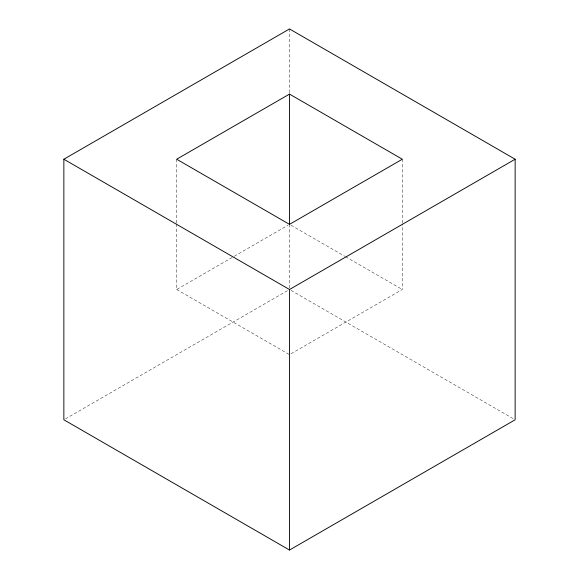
<?xml version="1.0" encoding="UTF-8"?>
<svg xmlns="http://www.w3.org/2000/svg" width="579" height="579" viewBox="0 0 579 579"><rect width="100%" height="100%" fill="white"/><g stroke="black" fill="none" stroke-linecap="round" stroke-linejoin="round"><path stroke-width="0.43" stroke-dasharray="2.9 2.17" d="M176.682 223.914L176.682 289.5L233.482 256.707M234.256 256.258L287.944 225.26M65.42 418.878L287.937 290.405M291.056 353.74L402.318 289.5L402.318 223.914M291.056 225.26L344.744 256.258M345.518 256.707L402.318 289.5M291.063 290.405L513.58 418.878M176.682 289.5L289.5 354.637M402.318 159.225L402.318 223.016M289.5 28.95L289.5 92.958M289.5 224.363L289.5 288.154M176.682 159.225L176.682 223.016"/><path stroke-width="0.87" d="M63.856 159.225L289.5 28.95L515.144 159.225L515.144 419.775L289.5 550.05L63.856 419.775L63.856 159.225L289.5 289.5L515.144 159.225M289.5 94.088L176.682 159.225L289.5 224.363L402.318 159.225L289.5 94.088L289.5 224.363M289.5 289.5L289.5 550.05"/></g></svg>
